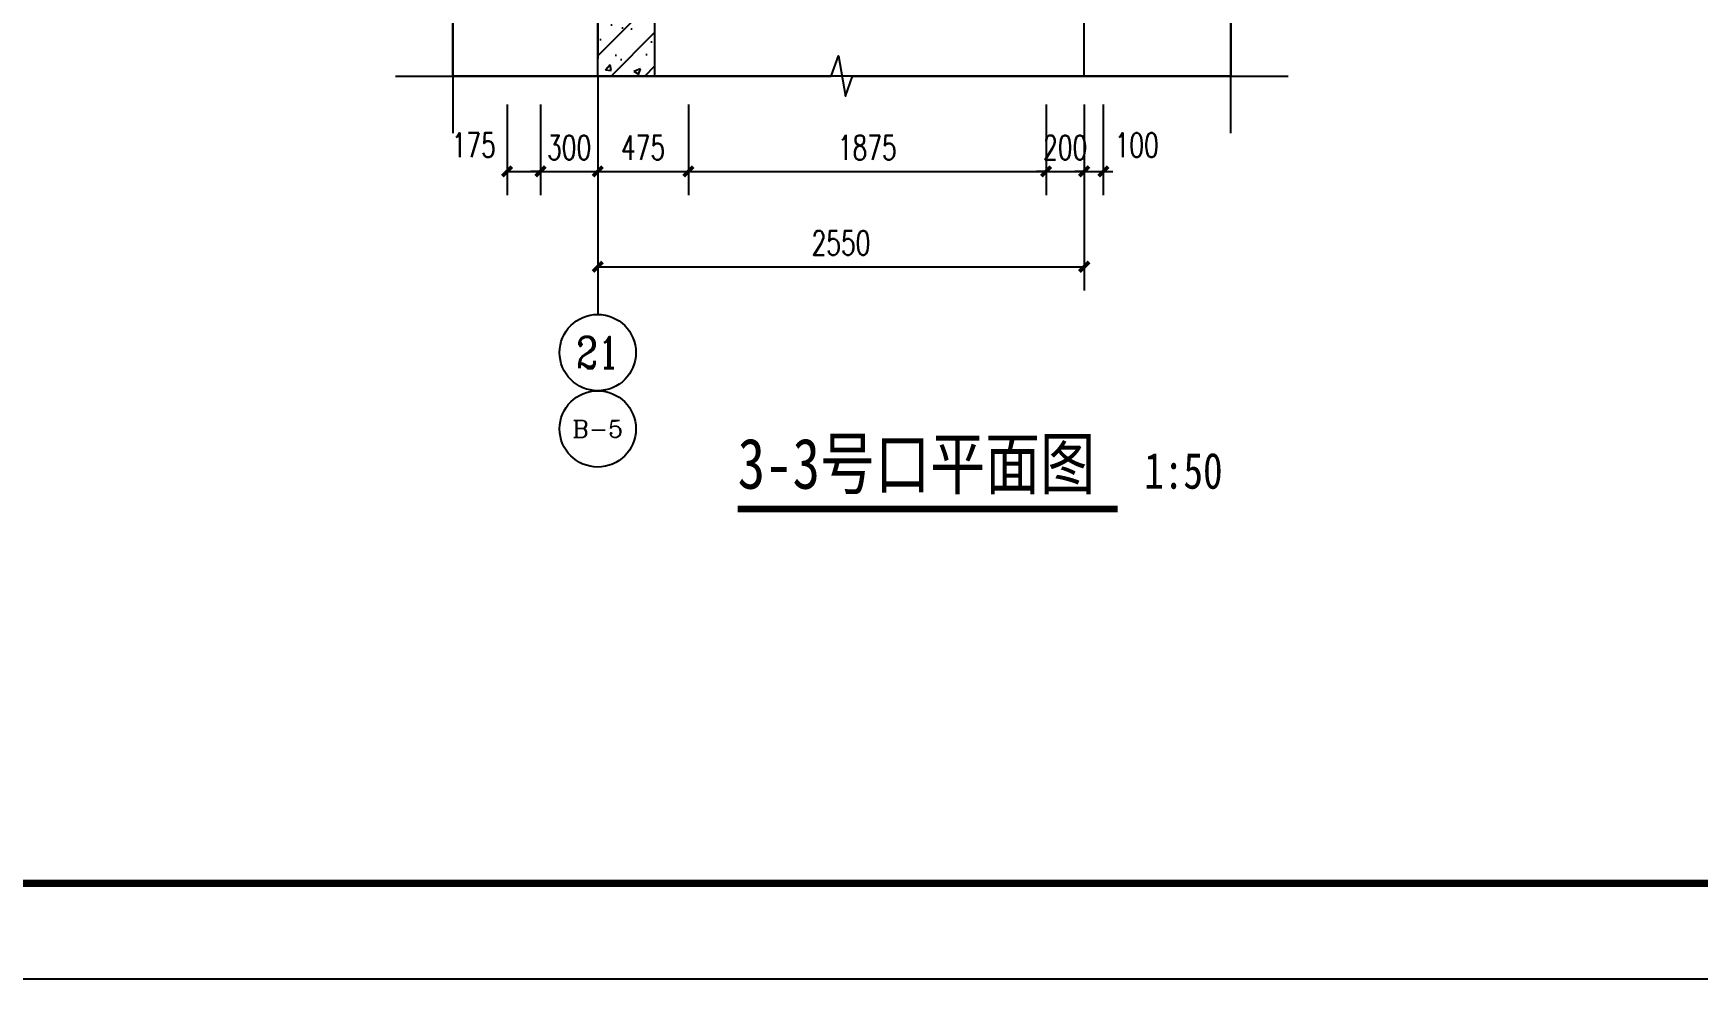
# Model space of a CAD drawing. Extents: x 37906 to 290206, y -18154 to 41246.
# Drawn here: x 208653 to 217377, y 11546 to 16503 of the extents above; entities that cross this region are included whole.
import ezdxf
from ezdxf.enums import TextEntityAlignment as Align

# ---------------------------------------------------------------- set-up
doc = ezdxf.new("R2010")
doc.units = 0
doc.header["$LTSCALE"] = 1000
doc.header["$MEASUREMENT"] = 0
doc.linetypes.add('DOTE', pattern=[2.42, 2, -0.2, 0.02, -0.2])
for name, color, linetype in [('A-PUB_HATCH', 8, 'Continuous'), ('AXIS', 3, 'Continuous'), ('AXIS_TEXT', 7, 'Continuous'), ('DIM_SYMB', 3, 'Continuous'), ('DOTE', 1, 'DOTE'), ('ECA_TK', 7, 'Continuous'), ('PUB_DIM', 3, 'Continuous'), ('PUB_TEXT', 7, 'Continuous'), ('RF-QT', 30, 'Continuous'), ('tk', 7, 'Continuous')]:
    doc.layers.add(name, color=color, linetype=linetype)
doc.styles.add('_TCH_AXIS', font='COMPLEX', dxfattribs={"bigfont": 'GBCBIG'})
doc.styles.add('_TCH_DIM_T3', font='SIMPLEX', dxfattribs={"width": 0.705882, "bigfont": 'GBCBIG'})
doc.styles.add('COMPLEX', font='COMPLEX.shx', dxfattribs={"width": 0.65})
doc.styles.add('TYDG_01', font='', dxfattribs={"width": 0.8})
doc.styles.get('TYDG_01').set_extended_font_data('SimSun')
doc.dimstyles.new('_TCH_ARCH&&50', dxfattribs={"dimtxt": 127.5, "dimasz": 50, "dimexe": 125, "dimexo": 150, "dimgap": 61.25, "dimtad": 1, "dimdec": 0, "dimrnd": 5, "dimzin": 0, "dimdsep": 46, "dimtxsty": '_TCH_DIM_T3', "dimblk": 'ARCHTICK', "dimcen": 0.09, "dimclrt": 7, "dimazin": 2, "dimtfac": 1, "dimtdec": 0, "dimtix": 1, "dimtmove": 2, "dimatfit": 3, "dimfxl": 1, "dimtolj": 1, "dimtzin": 0, "dimarcsym": 0})

# ---------------------------------------------------------------- blocks, each defined once
blk = doc.blocks.new('10B_A1E图框')
at = {"layer": 'ECA_TK'}
blk.add_lwpolyline([(0, 0), (841, 0), (841, 594), (0, 594)], close=True, dxfattribs=at)
at = {"layer": 'ECA_TK', "const_width": 0.8}
blk.add_lwpolyline([(831, 10), (831, 584), (18, 584), (18, 10)], close=True, dxfattribs=at)
blk = doc.blocks.new('_ArchTick')
at = {"color": 0, "linetype": 'ByBlock', "const_width": 0.4}
blk.add_lwpolyline([(-0.5, -0.5), (0.5, 0.5)], dxfattribs=at)
blk = doc.blocks.new('*D1215')
at = {"layer": 'Defpoints', "color": 0}
for p in [(211136.6, 16278.8), (211311.6, 16278.8), (211311.6, 15778.8)]:
    blk.add_point(p, dxfattribs=at)
at = {"layer": 'PUB_DIM', "color": 0, "lineweight": -2}
for p, q in [((211136.6, 16128.8), (211136.6, 15653.8)), ((211311.6, 16128.8), (211311.6, 15653.8)), ((211136.6, 15778.8), (211311.6, 15778.8))]:
    blk.add_line(p, q, dxfattribs=at)
at = {"layer": 'PUB_DIM', "color": 0, "lineweight": -2, "xscale": 50, "yscale": 50, "zscale": 50, "rotation": 180}
blk.add_blockref('_ArchTick', (211136.6, 15778.8), dxfattribs=at)
at = {"layer": 'PUB_DIM', "color": 0, "lineweight": -2, "xscale": 50, "yscale": 50, "zscale": 50}
blk.add_blockref('_ArchTick', (211311.6, 15778.8), dxfattribs=at)
at = {"layer": 'PUB_DIM', "color": 7, "insert": (210961.6, 15916.3), "char_height": 127.5, "attachment_point": 5, "style": '_TCH_DIM_T3'}
blk.add_mtext('\\A1;175', dxfattribs=at)
blk = doc.blocks.new('*D1216')
at = {"layer": 'Defpoints', "color": 0}
for p in [(211311.6, 16278.8), (211611.6, 16278.8), (211611.6, 15778.8)]:
    blk.add_point(p, dxfattribs=at)
at = {"layer": 'PUB_DIM', "color": 0, "lineweight": -2}
for p, q in [((211311.6, 16128.8), (211311.6, 15653.8)), ((211611.6, 16128.8), (211611.6, 15653.8)), ((211311.6, 15778.8), (211261.6, 15778.8)), ((211311.6, 15778.8), (211611.6, 15778.8)), ((211611.6, 15778.8), (211661.6, 15778.8))]:
    blk.add_line(p, q, dxfattribs=at)
at = {"layer": 'PUB_DIM', "color": 0, "lineweight": -2, "xscale": 50, "yscale": 50, "zscale": 50}
blk.add_blockref('_ArchTick', (211311.6, 15778.8), dxfattribs=at)
at = {"layer": 'PUB_DIM', "color": 0, "lineweight": -2, "xscale": 50, "yscale": 50, "zscale": 50, "rotation": 180}
blk.add_blockref('_ArchTick', (211611.6, 15778.8), dxfattribs=at)
at = {"layer": 'PUB_DIM', "color": 7, "insert": (211461.6, 15903.8), "char_height": 127.5, "attachment_point": 5, "style": '_TCH_DIM_T3'}
blk.add_mtext('\\A1;300', dxfattribs=at)
blk = doc.blocks.new('*D1217')
at = {"layer": 'Defpoints', "color": 0}
for p in [(211611.6, 16278.8), (212086.6, 16278.8), (212086.6, 15778.8)]:
    blk.add_point(p, dxfattribs=at)
at = {"layer": 'PUB_DIM', "color": 0, "lineweight": -2}
for p, q in [((211611.6, 16128.8), (211611.6, 15653.8)), ((212086.6, 16128.8), (212086.6, 15653.8)), ((211611.6, 15778.8), (212086.6, 15778.8))]:
    blk.add_line(p, q, dxfattribs=at)
at = {"layer": 'PUB_DIM', "color": 0, "lineweight": -2, "xscale": 50, "yscale": 50, "zscale": 50, "rotation": 180}
blk.add_blockref('_ArchTick', (211611.6, 15778.8), dxfattribs=at)
at = {"layer": 'PUB_DIM', "color": 0, "lineweight": -2, "xscale": 50, "yscale": 50, "zscale": 50}
blk.add_blockref('_ArchTick', (212086.6, 15778.8), dxfattribs=at)
at = {"layer": 'PUB_DIM', "color": 7, "insert": (211849.1, 15903.8), "char_height": 127.5, "attachment_point": 5, "style": '_TCH_DIM_T3'}
blk.add_mtext('\\A1;475', dxfattribs=at)
blk = doc.blocks.new('*D1218')
at = {"layer": 'Defpoints', "color": 0}
for p in [(212086.6, 16278.8), (213961.6, 16278.8), (213961.6, 15778.8)]:
    blk.add_point(p, dxfattribs=at)
at = {"layer": 'PUB_DIM', "color": 0, "lineweight": -2}
for p, q in [((212086.6, 16128.8), (212086.6, 15653.8)), ((213961.6, 16128.8), (213961.6, 15653.8)), ((212086.6, 15778.8), (213961.6, 15778.8))]:
    blk.add_line(p, q, dxfattribs=at)
at = {"layer": 'PUB_DIM', "color": 0, "lineweight": -2, "xscale": 50, "yscale": 50, "zscale": 50, "rotation": 180}
blk.add_blockref('_ArchTick', (212086.6, 15778.8), dxfattribs=at)
at = {"layer": 'PUB_DIM', "color": 0, "lineweight": -2, "xscale": 50, "yscale": 50, "zscale": 50}
blk.add_blockref('_ArchTick', (213961.6, 15778.8), dxfattribs=at)
at = {"layer": 'PUB_DIM', "color": 7, "insert": (213024.1, 15903.8), "char_height": 127.5, "attachment_point": 5, "style": '_TCH_DIM_T3'}
blk.add_mtext('\\A1;1875', dxfattribs=at)
blk = doc.blocks.new('*D1219')
at = {"layer": 'Defpoints', "color": 0}
for p in [(213961.6, 16278.8), (214161.6, 16278.8), (214161.6, 15778.8)]:
    blk.add_point(p, dxfattribs=at)
at = {"layer": 'PUB_DIM', "color": 0, "lineweight": -2}
for p, q in [((213961.6, 16128.8), (213961.6, 15653.8)), ((214161.6, 16128.8), (214161.6, 15653.8)), ((213961.6, 15778.8), (213911.6, 15778.8)), ((213961.6, 15778.8), (214161.6, 15778.8)), ((214161.6, 15778.8), (214211.6, 15778.8))]:
    blk.add_line(p, q, dxfattribs=at)
at = {"layer": 'PUB_DIM', "color": 0, "lineweight": -2, "xscale": 50, "yscale": 50, "zscale": 50}
blk.add_blockref('_ArchTick', (213961.6, 15778.8), dxfattribs=at)
at = {"layer": 'PUB_DIM', "color": 0, "lineweight": -2, "xscale": 50, "yscale": 50, "zscale": 50, "rotation": 180}
blk.add_blockref('_ArchTick', (214161.6, 15778.8), dxfattribs=at)
at = {"layer": 'PUB_DIM', "color": 7, "insert": (214061.6, 15903.8), "char_height": 127.5, "attachment_point": 5, "style": '_TCH_DIM_T3'}
blk.add_mtext('\\A1;200', dxfattribs=at)
blk = doc.blocks.new('*D1220')
at = {"layer": 'Defpoints', "color": 0}
for p in [(214161.6, 16278.8), (214261.6, 16278.8), (214261.6, 15778.8)]:
    blk.add_point(p, dxfattribs=at)
at = {"layer": 'PUB_DIM', "color": 0, "lineweight": -2}
for p, q in [((214161.6, 16128.8), (214161.6, 15653.8)), ((214261.6, 16128.8), (214261.6, 15653.8)), ((214161.6, 15778.8), (214111.6, 15778.8)), ((214161.6, 15778.8), (214261.6, 15778.8)), ((214261.6, 15778.8), (214311.6, 15778.8))]:
    blk.add_line(p, q, dxfattribs=at)
at = {"layer": 'PUB_DIM', "color": 0, "lineweight": -2, "xscale": 50, "yscale": 50, "zscale": 50}
blk.add_blockref('_ArchTick', (214161.6, 15778.8), dxfattribs=at)
at = {"layer": 'PUB_DIM', "color": 0, "lineweight": -2, "xscale": 50, "yscale": 50, "zscale": 50, "rotation": 180}
blk.add_blockref('_ArchTick', (214261.6, 15778.8), dxfattribs=at)
at = {"layer": 'PUB_DIM', "color": 7, "insert": (214436.6, 15916.3), "char_height": 127.5, "attachment_point": 5, "style": '_TCH_DIM_T3'}
blk.add_mtext('\\A1;100', dxfattribs=at)
blk = doc.blocks.new('*D1242')
at = {"layer": 'Defpoints', "color": 0}
for p in [(211611.6, 16278.8), (214161.6, 16278.8), (214161.6, 15278.8)]:
    blk.add_point(p, dxfattribs=at)
at = {"layer": 'PUB_DIM', "color": 0, "lineweight": -2}
for p, q in [((211611.6, 16128.8), (211611.6, 15153.8)), ((214161.6, 16128.8), (214161.6, 15153.8)), ((211611.6, 15278.8), (214161.6, 15278.8))]:
    blk.add_line(p, q, dxfattribs=at)
at = {"layer": 'PUB_DIM', "color": 0, "lineweight": -2, "xscale": 50, "yscale": 50, "zscale": 50, "rotation": 180}
blk.add_blockref('_ArchTick', (211611.6, 15278.8), dxfattribs=at)
at = {"layer": 'PUB_DIM', "color": 0, "lineweight": -2, "xscale": 50, "yscale": 50, "zscale": 50}
blk.add_blockref('_ArchTick', (214161.6, 15278.8), dxfattribs=at)
at = {"layer": 'PUB_DIM', "color": 7, "insert": (212886.6, 15403.8), "char_height": 127.5, "attachment_point": 5, "style": '_TCH_DIM_T3'}
blk.add_mtext('\\A1;2550', dxfattribs=at)
blk = doc.blocks.new('_AXISO')
blk.add_circle((0, 0), 0.5)
at = {"layer": 'AXIS_TEXT', "style": 'COMPLEX', "width": 1.041667}
blk.add_attdef('A', text='', height=0.56, dxfattribs=at).set_placement((-0.25, -0.28), (0.25, -0.28), align=Align.FIT)

msp = doc.modelspace()

# ---------------------------------------------------------------- hatches: boundary and pattern name
at = {"layer": 'A-PUB_HATCH'}
h = msp.add_hatch(dxfattribs=at)
h.set_pattern_fill('钢筋混凝土', color=256, scale=50, style=0)
h.set_pattern_definition([(45, (-1599749.86, -22436.28), (-88.388348, 88.388348), []), (50, (-1599749.86, -22436.28), (358.63009, -31.376067), [37.5, -412.5]), (355, (-1599749.86, -22436.3), (-69.37567, 376.09607), [30, -330]), (100.4514, (-1599719.97, -22438.9), (289.25469, 344.71977), [31.870095, -350.571056]), (46.1842, (-1599749.86, -22336.3), (533.62052, -82.75951), [56.25, -618.75]), (96.6356, (-1599705.4, -22343.2), (467.33135, 487.05894), [47.80514, -525.8565]), (351.1842, (-1599749.86, -22336.3), (467.33097, 487.0593), [45, -495]), (21, (-1599699.86, -22361.28), (298.453526, -201.309445), [37.5, -412.5]), (326, (-1599699.86, -22361.3), (121.657666, 362.57502), [30, -330]), (71.4514, (-1599675, -22378.06), (420.111314, 161.26525), [31.870095, -350.571056]), (37.5, (-1599749.86, -22436.28), (6.079928, 166.446927), [0, -326, 0, -335, 0, -331.25]), (7.5, (-1599749.86, -22436.28), (131.534769, 197.205856), [0, -191, 0, -318.5, 0, -126.25]), (327.5, (-1599861.36, -22436.28), (266.911218, -11.277436), [0, -125, 0, -390, 0, -517.5]), (317.5, (-1599911.36, -22436.28), (291.593085, 50.05249), [0, -162.5, 0, -259, 0, -367.5])])
h.paths.add_polyline_path([(211902, 16941.6), (211611.6, 16941.6), (211611.6, 16278.8), (211911.6, 16278.8), (211911.6, 16936.7)])

# ---------------------------------------------------------------- linework, layer by layer
msp.add_lwpolyline([(210851.9, 23209.4), (214930.7, 23209.4), (214930.7, 16278.8), (210851.9, 16278.8)], close=True)
at = {"layer": 'AXIS'}
msp.add_line((211611.6, 16278.8), (211611.6, 15028.8), dxfattribs=at)
at = {"layer": 'DIM_SYMB'}
for points in [[(210851.9, 23509.4), (210851.9, 19800.3), (210956.9, 19762.1), (210746.9, 19725.1), (210851.9, 19687.8), (210851.9, 15978.8)], [(214930.7, 15978.8), (214930.7, 19687.8), (214825.7, 19726), (215035.7, 19763.1), (214930.7, 19800.3), (214930.7, 23509.4)], [(210551.9, 16278.8), (212835.1, 16278.8), (212873.3, 16383.8), (212910.3, 16173.8), (212947.6, 16278.8), (215230.7, 16278.8)]]:
    msp.add_lwpolyline(points, dxfattribs=at)
at = {"layer": 'DIM_SYMB', "lineweight": -3, "const_width": 35}
msp.add_lwpolyline([(212345, 14009.6), (214336, 14009.6)], dxfattribs=at)
at = {"layer": 'DOTE'}
for p, q in [((211611.6, 23209.4), (211611.6, 16278.8)), ((214161.6, 16278.8), (214161.6, 23209.4))]:
    msp.add_line(p, q, dxfattribs=at)
at = {"layer": 'RF-QT'}
for p, q in [((211611.6, 16278.8), (211611.6, 16941.6)), ((211911.6, 16278.8), (211911.6, 16936.7)), ((211611.6, 16278.8), (211911.6, 16278.8))]:
    msp.add_line(p, q, dxfattribs=at)

# ---------------------------------------------------------------- block references
at = {"layer": 'AXIS'}
ref = msp.add_blockref('_AXISO', (211611.6, 14828.8), dxfattribs=dict(at, xscale=400, yscale=400, zscale=400))
ref.add_attrib('A', '21', dxfattribs={"layer": 'AXIS_TEXT', "height": 164.22, "style": '_TCH_AXIS'}).set_placement((211498.2, 14746.6), (211725, 14746.6), align=Align.FIT)
ref = msp.add_blockref('_AXISO', (211611.6, 14428.8), dxfattribs=dict(at, xscale=400, yscale=400, zscale=400))
ref.add_attrib('A', 'B-5', dxfattribs={"layer": 'AXIS_TEXT', "height": 89.83, "style": '_TCH_AXIS'}).set_placement((211479, 14383.8), (211744.2, 14383.8), align=Align.FIT)
at = {"layer": 'tk', "xscale": 50, "yscale": 50, "zscale": 50}
msp.add_blockref('10B_A1E图框', (206106.2, 11546.3), dxfattribs=at)

# ---------------------------------------------------------------- texts
at = {"layer": 'PUB_TEXT', "style": 'TYDG_01', "width": 0.8}
for s, height, p in [('3-3号口平面图', 264.35, (212345, 14115)), ('1:50', 188.82, (214476, 14115))]:
    msp.add_text(s, height=height, dxfattribs=at).set_placement(p)

# ---------------------------------------------------------------- dimensions: what is measured, and where the dimension line sits
at = {"layer": 'PUB_DIM'}
for base, p1, p2, picture, middle in [((211311.6, 15778.8), (211136.6, 16278.8), (211311.6, 16278.8), '*D1215', (210961.6, 15916.3)), ((214261.6, 15778.8), (214161.6, 16278.8), (214261.6, 16278.8), '*D1220', (214436.6, 15916.3))]:
    dim = msp.add_linear_dim(base=base, p1=p1, p2=p2, angle=0, dimstyle='_TCH_ARCH&&50', dxfattribs=at)
    dim.commit()
    dim.dimension.update_dxf_attribs({"geometry": picture, "text_midpoint": middle, "dimtype": 161})
for p1, p2, distance, picture, middle in [((211311.6, 16278.8), (211611.6, 16278.8), -500, '*D1216', (211461.6, 15903.8)), ((211611.6, 16278.8), (212086.6, 16278.8), -500, '*D1217', (211849.1, 15903.8)), ((211611.6, 16278.8), (214161.6, 16278.8), -1000, '*D1242', (212886.6, 15403.8)), ((212086.6, 16278.8), (213961.6, 16278.8), -500, '*D1218', (213024.1, 15903.8)), ((213961.6, 16278.8), (214161.6, 16278.8), -500, '*D1219', (214061.6, 15903.8))]:
    dim = msp.add_aligned_dim(p1=p1, p2=p2, distance=distance, dimstyle='_TCH_ARCH&&50', dxfattribs=at)
    dim.commit()
    dim.dimension.update_dxf_attribs({"geometry": picture, "text_midpoint": middle})

doc.saveas('drawing.dxf')
